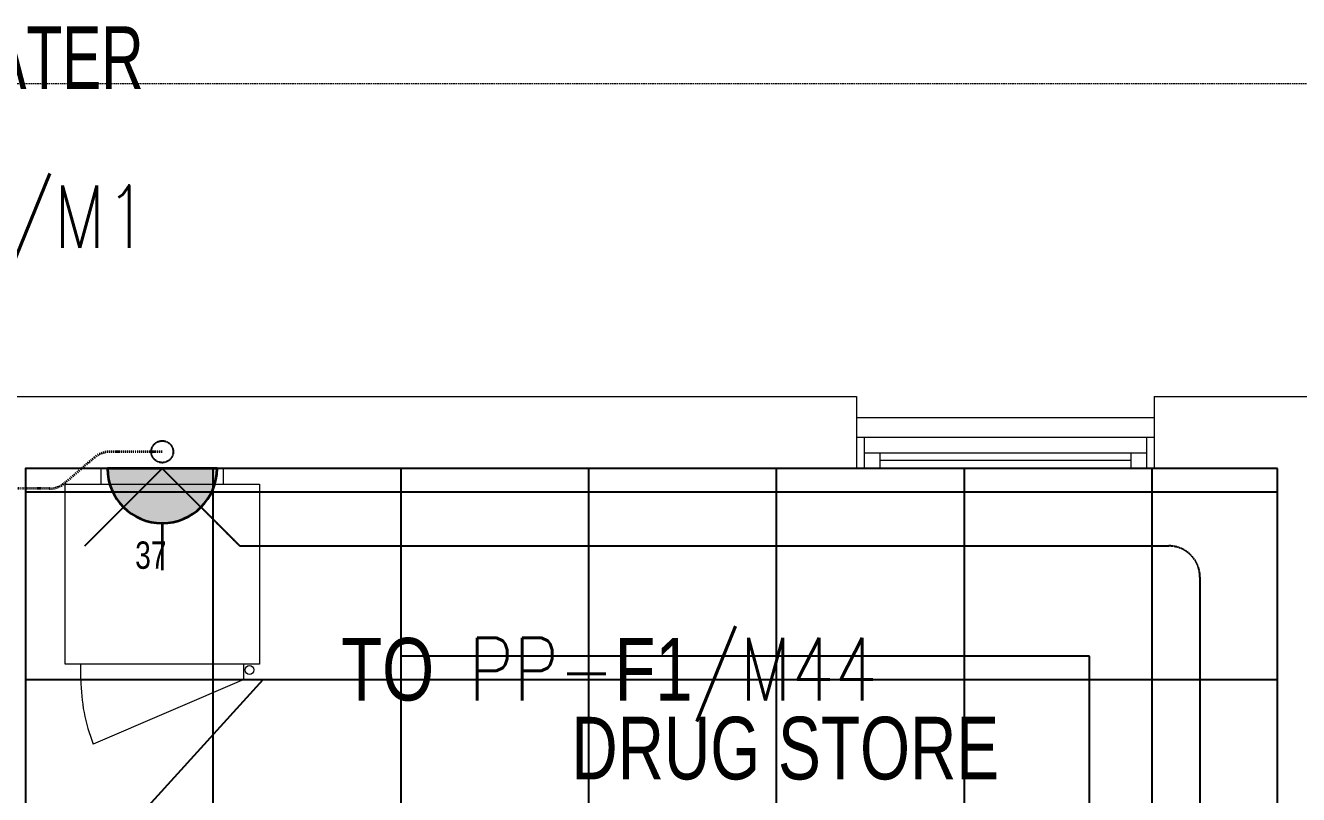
# Model space of a CAD drawing. Extents: x -178977 to 231842, y -29287 to 19916.
# Drawn here: x 35376 to 39443, y 7568 to 10026 of the extents above; entities that cross this region are included whole.
import ezdxf
from ezdxf import colors
from ezdxf.entities.mleader import LeaderData, LeaderLine
from ezdxf.enums import TextEntityAlignment as Align
from ezdxf.math import Vec2, Vec3

# ---------------------------------------------------------------- set-up
doc = ezdxf.new("R2010")
doc.units = 0
doc.header["$LTSCALE"] = 0.25
for name, pattern in [('01-First Floor-FUR$0$HIDDEN', [9.525, 6.35, -3.175]), ('DASHDOT', [25.4, 12.7, -6.35, 0, -6.35]), ('HIDDEN', [9.525, 6.35, -3.175])]:
    doc.linetypes.add(name, pattern=pattern)
for name, color, linetype, lineweight in [('01-First Floor-FUR$0$72_EGR_BASE_TEXT', 252, 'Continuous', 5), ('01-First Floor-FUR$0$72_EGR_EQP_TAG', 142, 'Continuous', 5), ('01-First Floor-FUR$0$Aluminum', 251, 'Continuous', 5), ('01-First Floor-FUR$0$LOADING', 253, 'Continuous', 5), ('01-First Floor-FUR$0$Proj', 251, 'Continuous', 5), ('01-First Floor-FUR$0$Walls', 251, 'Continuous', 5), ('E-LITE-CIRC', 6, 'Continuous', 25), ('E-LITE-CLNG-CNDT', 6, 'DASHDOT', 35), ('E-LITE-EXIT-NUMB', 6, 'Continuous', 25), ('E-POWR-CLNG-CNDT', 6, 'DASHDOT', 35), ('E-POWR-FLOR-CNDT', 6, 'HIDDEN', 25), ('E-POWR-TEXT', 6, 'Continuous', 25), ('E-POWR-WALL @ 100', 4, 'Continuous', 35)]:
    doc.layers.add(name, color=color, linetype=linetype, lineweight=lineweight)
doc.layers.add('01-First Floor-FUR$0$FALSE CEILING', color=251, linetype='Continuous')
doc.styles.add('01-First Floor-FUR$0$X3G_ENTITY_257CFD', font='swisscl.ttf', dxfattribs={"height": 200})
doc.styles.add('01-First Floor-FUR$0$X3G_ENTITY_9EC9', font='swisscl.ttf', dxfattribs={"height": 0.2})
doc.styles.add('DC_Elc_Romans', font='elc_romans.shx', dxfattribs={"width": 0.7})
doc.styles.add('DC_SIMPLEX', font='SIMPLEX.shx', dxfattribs={"width": 0.7})

# ---------------------------------------------------------------- blocks, each defined once
blk = doc.blocks.new('01-First Floor-FUR$0$M.99.85.16')
at = {"layer": '01-First Floor-FUR$0$LOADING'}
for p, q in [((76291.8, 3170), (76291.8, 3120, 0)), ((76683.8, 3170), (76291.8, 3170)), ((76683.8, 3120, 0), (76683.8, 3170, 0)), ((76228, 2495), (76228, 2545)), ((76748, 2495), (76748, 2545)), ((76748, 2495, 0), (76228, 2495)), ((76748, 2495), (76267.2, 2289.2))]:
    blk.add_line(p, q, dxfattribs=at)
blk.add_lwpolyline([(76178, 3120), (76798, 3120), (76798, 2545), (76178, 2545), (76178, 3120)], dxfattribs=at)
blk.add_circle((76766.6, 2525.9), 14.1, dxfattribs=at)
blk.add_arc((76788, 2495, 0), 560, 180, 201.5636, dxfattribs=at)
blk = doc.blocks.new('01-First Floor-FUR')
at = {"layer": '01-First Floor-FUR$0$Aluminum'}
for p, q in [((38031.1, 8710), (38982.5, 8710)), ((38056.1, 8710), (38056.1, 8610)), ((38957.5, 8710), (38957.5, 8610)), ((38056.1, 8660), (38957.5, 8660)), ((38106.1, 8660), (38106.1, 8610)), ((38907.5, 8635), (38106.1, 8635)), ((38907.5, 8660), (38907.5, 8610)), ((38031.1, 8610), (38982.5, 8610))]:
    blk.add_line(p, q, dxfattribs=at)
at = {"layer": '01-First Floor-FUR$0$FALSE CEILING', "linetype": 'Continuous'}
for p, q in [((35976, 5535), (35976, 8610)), ((36576, 5535), (36576, 8610)), ((37176, 5535), (37176, 8610)), ((37776, 5535), (37776, 8610)), ((38376, 5535), (38376, 8610)), ((38976, 5535), (38976, 8610)), ((35376, 8535), (39376, 8535)), ((35376, 7935), (39376, 7935))]:
    blk.add_line(p, q, dxfattribs=at)
at = {"layer": '01-First Floor-FUR$0$FALSE CEILING'}
for p, q in [((36576, 8010, -0.1), (36576, 8610, -0.1)), ((39376, 5535, -0.1), (39376, 8610, -0.1)), ((38776, 8010, -0.1), (36576, 8010, -0.1)), ((38776, 5535, -0.1), (38776, 8010, -0.1))]:
    blk.add_line(p, q, dxfattribs=at)
blk.add_lwpolyline([(39376, 8610), (35376, 8610), (35376, 5535), (39376, 5535)], close=True, dxfattribs=at)
at = {"layer": '01-First Floor-FUR$0$LOADING'}
for p, q in [((36576, 8010, -0.1), (36576, 8610, -0.1)), ((39376, 5535, -0.1), (39376, 8610, -0.1)), ((38776, 8010, -0.1), (36576, 8010, -0.1)), ((38776, 5535, -0.1), (38776, 8010, -0.1))]:
    blk.add_line(p, q, dxfattribs=at)
at = {"layer": '01-First Floor-FUR$0$Proj', "linetype": '01-First Floor-FUR$0$HIDDEN'}
blk.add_line((38982.5, 8771.6), (38031.1, 8771.6), dxfattribs=at)
at = {"layer": '01-First Floor-FUR$0$Proj', "linetype": '01-First Floor-FUR$0$HIDDEN', "ltscale": 3}
blk.add_lwpolyline([(48606, 9840), (-2814, 9840), (-2814, -14060), (48606, -14060)], dxfattribs=at)
blk.add_lwpolyline([(48606, 9840), (-2814, 9840), (-2814, -14060), (48606, -14060)], dxfattribs=at)
at = {"layer": '01-First Floor-FUR$0$Walls'}
for p, q in [((34776.7, 8840), (38031.1, 8840)), ((38031.1, 8840), (38031.1, 8610)), ((38982.5, 8840), (40565.1, 8840, 0)), ((38982.5, 8840), (38982.5, 8610)), ((35376, 8610), (38031.1, 8610)), ((35376, 8610), (35376, 6615)), ((38982.5, 8610), (39376, 8610)), ((39376, 5535), (39376, 8610))]:
    blk.add_line(p, q, dxfattribs=at)
at = {"layer": '01-First Floor-FUR$0$LOADING'}
blk.add_blockref('01-First Floor-FUR$0$M.99.85.16', (-40674.8, 5440, -0.1), dxfattribs=at)
at = {"layer": '01-First Floor-FUR$0$72_EGR_BASE_TEXT', "insert": (37803.3, 7816.2, 0), "char_height": 200, "attachment_point": 2, "style": '01-First Floor-FUR$0$X3G_ENTITY_9EC9'}
blk.add_mtext('DRUG STORE', dxfattribs=at)
at = {"layer": '01-First Floor-FUR$0$72_EGR_EQP_TAG', "insert": (35776.5, 8376.7, -0.1), "char_height": 87.47, "attachment_point": 2, "style": '01-First Floor-FUR$0$X3G_ENTITY_257CFD'}
blk.add_mtext('37', dxfattribs=at)
blk = doc.blocks.new('*U82')
h = blk.add_hatch(color=253)
edge = h.paths.add_edge_path()
edge.add_line((0, 1.75), (0, -1.75))
edge.add_arc((0, 0), 1.75, 90, 270, ccw=False)
blk.add_line((-1.75, 0), (-3.25, 0))
blk.add_lwpolyline([(0, 1.75, 1), (0, -1.75)], format="xyb", close=True)
at = {"layer": 'Defpoints'}
for p, q in [((-2.475, 2.475), (0, 0)), ((-0.758, -2.475), (-0.758, 2.475)), ((-2.475, -2.475), (0, 0))]:
    blk.add_line(p, q, dxfattribs=at)
at = {"layer": 'E-LITE-EXIT-NUMB', "style": 'DC_SIMPLEX', "width": 0.7, "flags": 8}
blk.add_attdef('TYPE', text='', height=2, rotation=360, dxfattribs=at).set_placement((-2.682, 5.238), align=Align.RIGHT)
blk.add_attdef('CIRCUIT', (2.682, 5.238), '', height=2, rotation=360, dxfattribs=at)
blk = doc.blocks.new('ARR0W')
at = {"color": 45}
blk.add_ellipse((0, 0), major_axis=(0.4, 0), ratio=0.4, dxfattribs=at)
at = {"color": 45, "ltscale": 0.5}
blk.add_solid([(-1.4, 0.167), (-0.4, 0), (-1.4, -0.167)], dxfattribs=at)

msp = doc.modelspace()

# ---------------------------------------------------------------- linework, layer by layer
at = {"layer": 'E-POWR-CLNG-CNDT', "elevation": -0.1}
msp.add_lwpolyline([(35813, 8663.5), (35645.8, 8663.5, 0.179343), (35596.9, 8645.4), (35502, 8563.8, -0.179343), (35453.1, 8545.7), (34901.5, 8545.7)], format="xyb", dxfattribs=at)
at = {"layer": 'E-POWR-FLOR-CNDT'}
msp.add_lwpolyline([(35936.8, 8486.3), (36060.5, 8362.5), (39028.5, 8362.5, -0.414214), (39128.5, 8262.5), (39128.5, 6907), (39252.3, 6783.2)], format="xyb", dxfattribs=at)
msp.add_circle((35813, 8663.5, -0.1), 35, dxfattribs=at)

# ---------------------------------------------------------------- block references
at = {"layer": 'E-LITE-CLNG-CNDT'}
msp.add_blockref('01-First Floor-FUR', (0, 0), dxfattribs=at)
at = {"layer": 'E-POWR-WALL @ 100', "xscale": 100, "yscale": 100, "zscale": 100, "rotation": 90.00000000000001}
msp.add_blockref('*U82', (35813, 8610, -0.1), dxfattribs=at)

# ---------------------------------------------------------------- leaders
at = {"layer": 'E-LITE-CIRC'}
ml = msp.add_multileader_mtext('Standard', dxfattribs=at)
ml.set_content('{\\Fdc_el_romans|c0;\\W0.8;TO\\Fromans|c0; \\Fsimplex|c0;PP-F1/M1}', color=256, style='DC_SIMPLEX')
ml.set_leader_properties()
ml.set_arrow_properties(name='ARR0W')
ml.build(insert=Vec2(0, 0))
ml.multileader.update_dxf_attribs({"dogleg_length": 200, "arrow_head_size": 140, "scale": 100})
ctx = ml.context
ctx.base_point, ctx.scale, ctx.char_height, ctx.arrow_head_size, ctx.landing_gap_size, ctx.plane_origin, ctx.plane_x_axis, ctx.plane_y_axis = Vec3(34042.7, 9381.4), 100, 200, 140, 140, Vec3(40655.8, -493.6), Vec3(1, 0.000001, 0), Vec3(-0.000001, 1, 0)
notes = []
notes.append((ctx, [(0, (1, 1, 0), (33933.9, 9381.4), (1, 0.000001, 0), 108.8, [(0, [(33892.4, 7732.4)], 0, [])])]))
ctx.mtext.insert, ctx.mtext.text_direction, ctx.mtext.rotation, ctx.mtext.flow_direction = Vec3(34182.7, 9514.8), Vec3(1, 0.000001, 0), 0.000001, 5
ml = msp.add_multileader_mtext('Standard', dxfattribs=at)
ml.set_content('{\\Fdc_el_romans|c0;\\W0.8;TO\\Fromans|c0; \\Fsimplex|c0;PP-\\Fdc_el_romans|c0;F1\\Fsimplex|c0;/M44}', color=256, style='DC_SIMPLEX')
ml.set_leader_properties()
ml.set_arrow_properties(name='ARR0W')
ml.build(insert=Vec2(0, 0))
ml.multileader.update_dxf_attribs({"dogleg_length": 200, "arrow_head_size": 140, "scale": 100})
ctx = ml.context
ctx.base_point, ctx.scale, ctx.char_height, ctx.arrow_head_size, ctx.landing_gap_size, ctx.plane_origin, ctx.plane_x_axis, ctx.plane_y_axis = Vec3(36244.7, 7935, -0.1), 100, 200, 140, 140, Vec3(23032.4, 745.3, -0.1), Vec3(1, -0.000001, 0), Vec3(0.000001, 1, 0)
notes.append((ctx, [(1, (1, 1, 0), (36135.9, 7935, -0.1), (1, -0.000001, 0), 108.8, [(0, [(35376, 7100.7, -0.1)], 0, [])])]))
ctx.mtext.insert, ctx.mtext.text_direction, ctx.mtext.rotation, ctx.mtext.flow_direction = Vec3(36384.7, 8068.3, -0.1), Vec3(1, -0.000001, 0), 6.283185, 5
at = {"layer": 'E-POWR-TEXT'}
ml = msp.add_multileader_mtext('Standard', dxfattribs=at)
ml.set_content('FOR WATER HEATER ', color=256, style='DC_Elc_Romans')
ml.set_leader_properties(color=45)
ml.build(insert=Vec2(0, 0))
ml.multileader.update_dxf_attribs({"dogleg_length": 2, "arrow_head_size": 200, "scale": 100})
ctx = ml.context
ctx.base_point, ctx.scale, ctx.char_height, ctx.arrow_head_size, ctx.landing_gap_size, ctx.plane_origin = Vec3(33618.9, 9923.2, 14.8), 100, 200, 200, 200, Vec3(30991.3, 6930.5, 14.8)
notes.append((ctx, [(0, (1, 1, 0), (33534.2, 9923.2, 14.8), (1, 0), 84.7, [(0, [(33551.7, 7857.4, 14.8)], 0, [])])]))
ctx.mtext.insert, ctx.mtext.flow_direction = Vec3(33818.9, 10023.2, 14.8), 5
for ctx, leaders in notes:
    for number, flags, end, landing, length, lines in leaders:
        leader = LeaderData()
        leader.index, (leader.has_last_leader_line, leader.has_dogleg_vector, leader.attachment_direction) = number, flags
        leader.last_leader_point, leader.dogleg_vector, leader.dogleg_length = Vec3(end), Vec3(landing), length
        for number, points, colour, breaks in lines:
            line = LeaderLine()
            line.index, line.vertices, line.color, line.breaks = number, Vec3.list(points), colors.encode_raw_color(colour), breaks
            leader.lines.append(line)
        ctx.leaders.append(leader)

doc.saveas('drawing.dxf')
